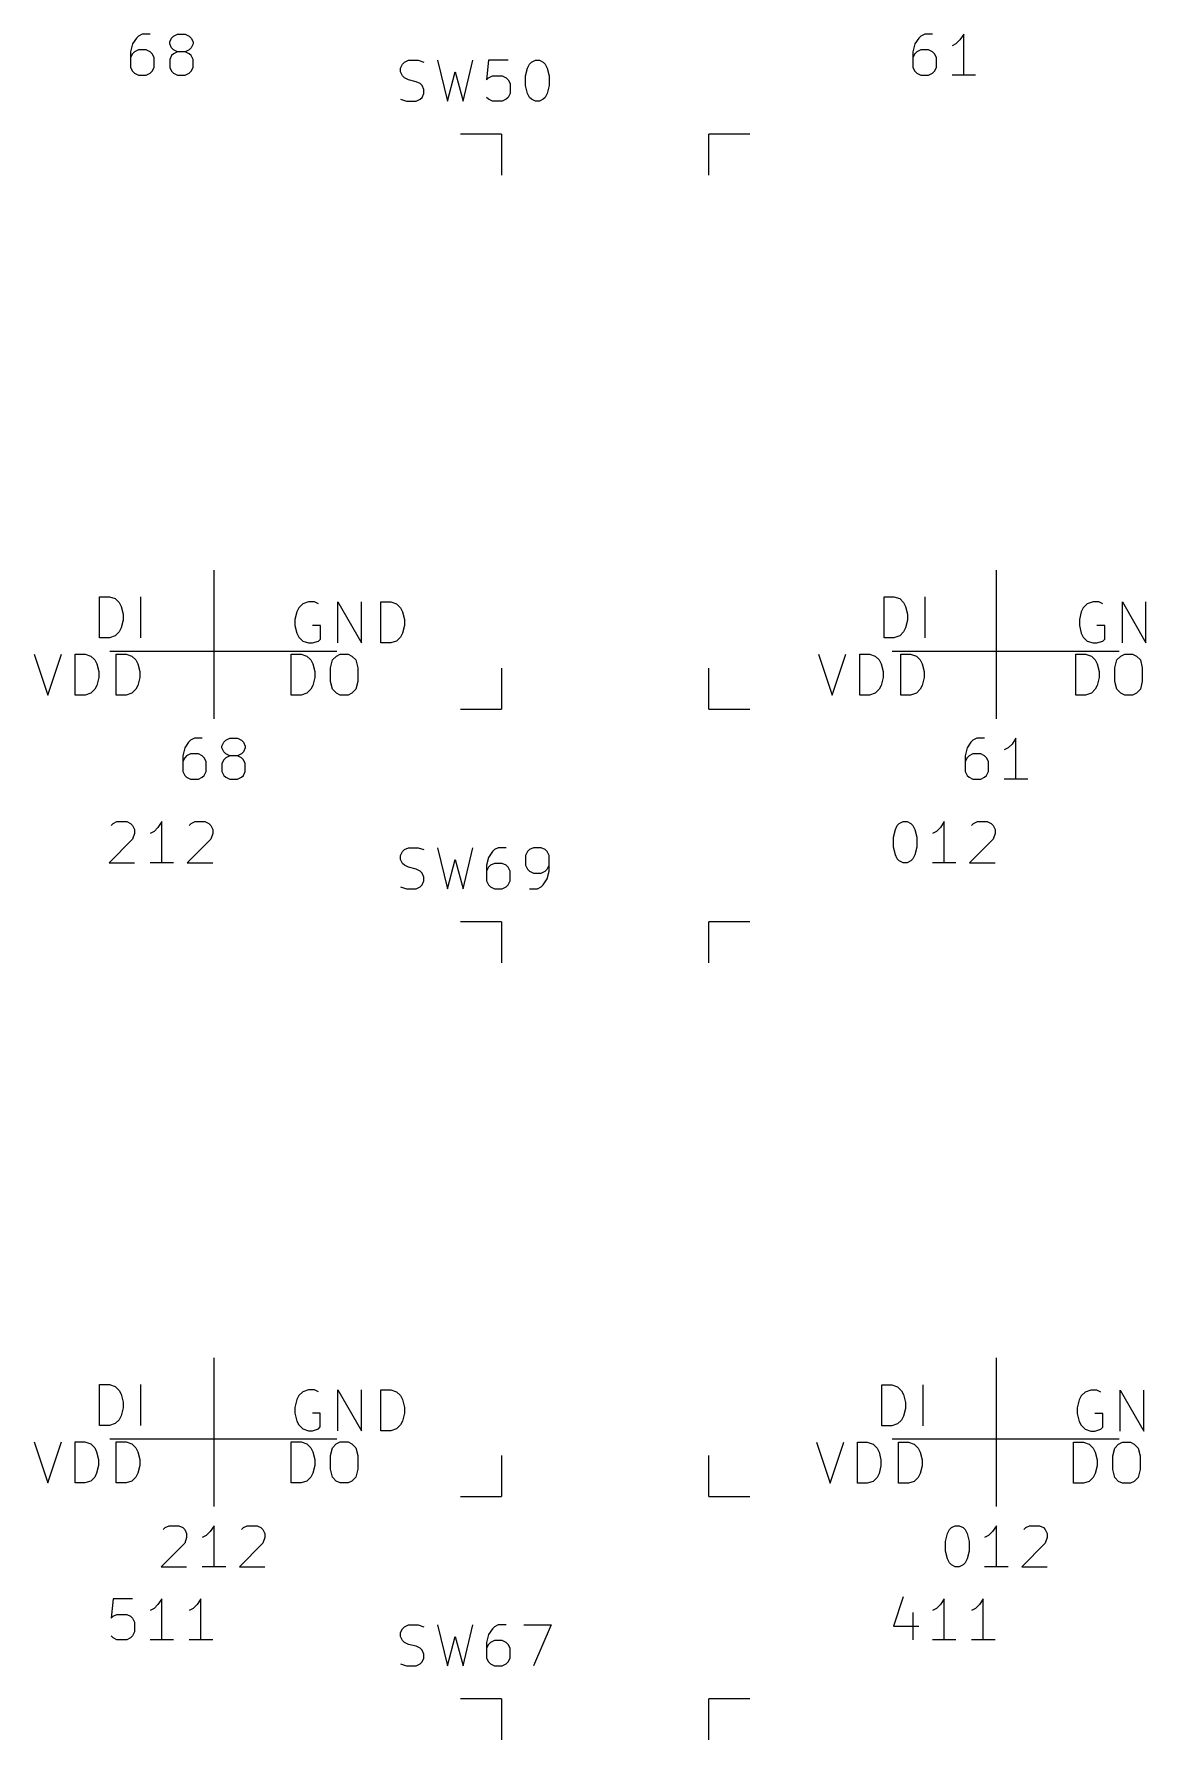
# Model space of a CAD drawing. Extents: x 33 to 377, y -126 to -3.
# Drawn here: x 326.78 to 353.86, y -50.77 to -9.23 of the extents above; entities that cross this region are included whole.
import ezdxf

# ---------------------------------------------------------------- set-up
doc = ezdxf.new("R2010")
doc.units = 0
doc.layers.add('BLACK', color=7, linetype='CONTINUOUS')

msp = doc.modelspace()

# ---------------------------------------------------------------- linework, layer by layer
at = {"layer": 'BLACK', "linetype": 'CONTINUOUS'}
for p, q in [((329.181, -9.4695), (329.133, -9.66)), ((329.276, -9.3266), (329.181, -9.4695)), ((329.324, -9.279), (329.276, -9.3266)), ((329.419, -9.2314), (329.324, -9.279)), ((329.609, -9.2314), (329.419, -9.2314)), ((330.085, -9.4219), (330.133, -9.3266)), ((330.085, -9.4695), (330.085, -9.4219)), ((330.133, -9.5647), (330.085, -9.4695)), ((330.133, -9.3266), (330.181, -9.279)), ((330.181, -9.279), (330.276, -9.2314)), ((330.276, -9.2314), (330.466, -9.2314)), ((330.466, -9.2314), (330.562, -9.279)), ((330.562, -9.279), (330.609, -9.3266)), ((330.609, -9.3266), (330.657, -9.4219)), ((330.657, -9.4695), (330.609, -9.5647)), ((330.657, -9.4219), (330.657, -9.4695)), ((348.231, -9.4695), (348.183, -9.66)), ((348.326, -9.3266), (348.231, -9.4695)), ((348.374, -9.279), (348.326, -9.3266)), ((348.469, -9.2314), (348.374, -9.279)), ((348.659, -9.2314), (348.469, -9.2314)), ((349.231, -9.4695), (349.135, -9.5171)), ((349.326, -9.3742), (349.231, -9.4695)), ((349.421, -9.2314), (349.326, -9.3742)), ((349.421, -10.2314), (349.421, -9.2314)), ((329.133, -9.66), (329.133, -10.0409)), ((329.181, -9.7076), (329.133, -9.8028)), ((329.228, -9.66), (329.181, -9.7076)), ((329.324, -9.6123), (329.228, -9.66)), ((329.514, -9.6123), (329.324, -9.6123)), ((329.609, -9.66), (329.514, -9.6123)), ((329.657, -9.7076), (329.609, -9.66)), ((329.705, -9.8028), (329.657, -9.7076)), ((329.705, -10.0409), (329.705, -9.8028)), ((330.133, -9.7552), (330.085, -9.8504)), ((330.085, -9.8504), (330.085, -10.0409)), ((330.181, -9.6123), (330.133, -9.5647)), ((330.181, -9.7076), (330.133, -9.7552)), ((330.276, -9.66), (330.181, -9.6123)), ((330.276, -9.66), (330.181, -9.7076)), ((330.466, -9.66), (330.276, -9.66)), ((330.562, -9.6123), (330.466, -9.66)), ((330.562, -9.7076), (330.466, -9.66)), ((330.609, -9.5647), (330.562, -9.6123)), ((330.609, -9.7552), (330.562, -9.7076)), ((330.657, -9.8504), (330.609, -9.7552)), ((330.657, -10.0409), (330.657, -9.8504)), ((335.705, -10.0569), (335.753, -9.9616)), ((335.753, -9.9616), (335.801, -9.914)), ((335.801, -9.914), (335.896, -9.8664)), ((335.896, -9.8664), (336.134, -9.8664)), ((336.134, -9.8664), (336.277, -9.914)), ((336.61, -9.8664), (336.848, -10.8664)), ((337.229, -10.8664), (337.467, -9.8664)), ((337.848, -9.8664), (337.801, -10.3426)), ((338.325, -9.8664), (337.848, -9.8664)), ((338.801, -10.0569), (338.848, -9.9616)), ((338.848, -9.9616), (338.896, -9.914)), ((338.896, -9.914), (338.991, -9.8664)), ((338.991, -9.8664), (339.086, -9.8664)), ((339.086, -9.8664), (339.182, -9.914)), ((339.182, -9.914), (339.229, -9.9616)), ((339.229, -9.9616), (339.277, -10.0569)), ((348.183, -9.66), (348.183, -10.0409)), ((348.231, -9.7076), (348.183, -9.8028)), ((348.278, -9.66), (348.231, -9.7076)), ((348.374, -9.6123), (348.278, -9.66)), ((348.564, -9.6123), (348.374, -9.6123)), ((348.659, -9.66), (348.564, -9.6123)), ((348.707, -9.7076), (348.659, -9.66)), ((348.755, -9.8028), (348.707, -9.7076)), ((348.755, -10.0409), (348.755, -9.8028)), ((329.133, -10.0409), (329.181, -10.1361)), ((329.181, -10.1361), (329.228, -10.1838)), ((329.228, -10.1838), (329.324, -10.2314)), ((329.324, -10.2314), (329.514, -10.2314)), ((329.514, -10.2314), (329.609, -10.1838)), ((329.609, -10.1838), (329.657, -10.1361)), ((329.657, -10.1361), (329.705, -10.0409)), ((330.085, -10.0409), (330.133, -10.1361)), ((330.133, -10.1361), (330.181, -10.1838)), ((330.181, -10.1838), (330.276, -10.2314)), ((330.276, -10.2314), (330.466, -10.2314)), ((330.466, -10.2314), (330.562, -10.1838)), ((330.562, -10.1838), (330.609, -10.1361)), ((330.609, -10.1361), (330.657, -10.0409)), ((335.705, -10.1521), (335.705, -10.0569)), ((335.753, -10.2473), (335.705, -10.1521)), ((335.801, -10.295), (335.753, -10.2473)), ((335.896, -10.3426), (335.801, -10.295)), ((336.086, -10.3902), (335.896, -10.3426)), ((336.848, -10.8664), (337.039, -10.1521)), ((337.039, -10.1521), (337.229, -10.8664)), ((337.801, -10.3426), (337.848, -10.295)), ((337.848, -10.295), (337.944, -10.2473)), ((337.944, -10.2473), (338.182, -10.2473)), ((338.182, -10.2473), (338.277, -10.295)), ((338.277, -10.295), (338.325, -10.3426)), ((338.325, -10.3426), (338.372, -10.4378)), ((338.753, -10.2473), (338.801, -10.0569)), ((338.753, -10.4854), (338.753, -10.2473)), ((339.277, -10.0569), (339.325, -10.2473)), ((339.325, -10.2473), (339.325, -10.4854)), ((348.183, -10.0409), (348.231, -10.1361)), ((348.231, -10.1361), (348.278, -10.1838)), ((348.278, -10.1838), (348.374, -10.2314)), ((348.374, -10.2314), (348.564, -10.2314)), ((348.564, -10.2314), (348.659, -10.1838)), ((348.659, -10.1838), (348.707, -10.1361)), ((348.707, -10.1361), (348.755, -10.0409)), ((349.707, -10.2314), (349.135, -10.2314)), ((336.182, -10.4378), (336.086, -10.3902)), ((336.229, -10.4854), (336.182, -10.4378)), ((336.182, -10.8188), (336.229, -10.7711)), ((336.277, -10.5807), (336.229, -10.4854)), ((336.229, -10.7711), (336.277, -10.6759)), ((336.277, -10.6759), (336.277, -10.5807)), ((337.848, -10.8188), (337.801, -10.7711)), ((338.325, -10.7711), (338.277, -10.8188)), ((338.372, -10.6759), (338.325, -10.7711)), ((338.372, -10.4378), (338.372, -10.6759)), ((338.801, -10.6759), (338.753, -10.4854)), ((338.848, -10.7711), (338.801, -10.6759)), ((338.896, -10.8188), (338.848, -10.7711)), ((339.229, -10.7711), (339.182, -10.8188)), ((339.277, -10.6759), (339.229, -10.7711)), ((339.325, -10.4854), (339.277, -10.6759)), ((335.705, -10.8188), (335.848, -10.8664)), ((335.848, -10.8664), (336.086, -10.8664)), ((336.086, -10.8664), (336.182, -10.8188)), ((337.944, -10.8664), (337.848, -10.8188)), ((338.182, -10.8664), (337.944, -10.8664)), ((338.277, -10.8188), (338.182, -10.8664)), ((338.991, -10.8664), (338.896, -10.8188)), ((339.086, -10.8664), (338.991, -10.8664)), ((339.182, -10.8188), (339.086, -10.8664)), ((338.165, -11.669), (337.165, -11.669)), ((338.165, -11.669), (338.165, -12.669)), ((344.215, -11.669), (343.215, -11.669)), ((343.215, -12.669), (343.215, -11.669)), ((331.165, -25.908), (331.165, -22.286)), ((350.215, -25.908), (350.215, -22.286)), ((328.38, -23.9308), (328.38, -22.9308)), ((328.38, -22.9308), (328.618, -22.9308)), ((328.618, -22.9308), (328.761, -22.9784)), ((328.761, -22.9784), (328.856, -23.0736)), ((328.856, -23.0736), (328.904, -23.1689)), ((328.904, -23.1689), (328.951, -23.3594)), ((329.38, -23.9308), (329.38, -22.9308)), ((333.23, -23.2006), (333.182, -23.2959)), ((333.325, -23.1054), (333.23, -23.2006)), ((333.468, -23.0578), (333.325, -23.1054)), ((333.611, -23.0578), (333.468, -23.0578)), ((333.706, -23.1054), (333.611, -23.0578)), ((334.182, -24.0578), (334.182, -23.0578)), ((334.182, -23.0578), (334.754, -24.0578)), ((334.754, -24.0578), (334.754, -23.0578)), ((335.23, -24.0578), (335.23, -23.0578)), ((335.23, -23.0578), (335.468, -23.0578)), ((335.468, -23.0578), (335.611, -23.1054)), ((335.611, -23.1054), (335.706, -23.2006)), ((335.706, -23.2006), (335.754, -23.2959)), ((347.481, -23.9308), (347.481, -22.9308)), ((347.481, -22.9308), (347.719, -22.9308)), ((347.719, -22.9308), (347.862, -22.9784)), ((347.862, -22.9784), (347.957, -23.0736)), ((347.957, -23.0736), (348.005, -23.1689)), ((348.005, -23.1689), (348.052, -23.3594)), ((348.481, -23.9308), (348.481, -22.9308)), ((352.331, -23.2006), (352.283, -23.2959)), ((352.426, -23.1054), (352.331, -23.2006)), ((352.569, -23.0578), (352.426, -23.1054)), ((352.712, -23.0578), (352.569, -23.0578)), ((352.807, -23.1054), (352.712, -23.0578)), ((353.283, -24.0578), (353.283, -23.0578)), ((353.283, -23.0578), (353.855, -24.0578)), ((353.855, -24.0578), (353.855, -23.0578)), ((328.951, -23.5022), (328.904, -23.6927)), ((328.951, -23.3594), (328.951, -23.5022)), ((333.182, -23.2959), (333.135, -23.4864)), ((333.135, -23.4864), (333.135, -23.6292)), ((333.135, -23.6292), (333.182, -23.8197)), ((333.754, -23.6292), (333.563, -23.6292)), ((333.754, -23.9625), (333.754, -23.6292)), ((335.754, -23.2959), (335.801, -23.4864)), ((335.801, -23.6292), (335.754, -23.8197)), ((335.801, -23.4864), (335.801, -23.6292)), ((348.052, -23.5022), (348.005, -23.6927)), ((348.052, -23.3594), (348.052, -23.5022)), ((352.283, -23.2959), (352.236, -23.4864)), ((352.236, -23.4864), (352.236, -23.6292)), ((352.236, -23.6292), (352.283, -23.8197)), ((352.855, -23.6292), (352.664, -23.6292)), ((352.855, -23.9625), (352.855, -23.6292)), ((328.618, -23.9308), (328.38, -23.9308)), ((328.761, -23.8832), (328.618, -23.9308)), ((328.856, -23.7879), (328.761, -23.8832)), ((328.904, -23.6927), (328.856, -23.7879)), ((333.182, -23.8197), (333.23, -23.9149)), ((333.23, -23.9149), (333.325, -24.0102)), ((333.325, -24.0102), (333.468, -24.0578)), ((333.468, -24.0578), (333.563, -24.0578)), ((333.563, -24.0578), (333.706, -24.0102)), ((333.706, -24.0102), (333.754, -23.9625)), ((335.468, -24.0578), (335.23, -24.0578)), ((335.611, -24.0102), (335.468, -24.0578)), ((335.706, -23.9149), (335.611, -24.0102)), ((335.754, -23.8197), (335.706, -23.9149)), ((347.719, -23.9308), (347.481, -23.9308)), ((347.862, -23.8832), (347.719, -23.9308)), ((347.957, -23.7879), (347.862, -23.8832)), ((348.005, -23.6927), (347.957, -23.7879)), ((352.283, -23.8197), (352.331, -23.9149)), ((352.331, -23.9149), (352.426, -24.0102)), ((352.426, -24.0102), (352.569, -24.0578)), ((352.569, -24.0578), (352.664, -24.0578)), ((352.664, -24.0578), (352.807, -24.0102)), ((352.807, -24.0102), (352.855, -23.9625)), ((326.785, -24.3278), (327.118, -25.3278)), ((327.118, -25.3278), (327.451, -24.3278)), ((327.785, -25.3278), (327.785, -24.3278)), ((327.785, -24.3278), (328.023, -24.3278)), ((328.023, -24.3278), (328.166, -24.3754)), ((328.166, -24.3754), (328.261, -24.4706)), ((328.261, -24.4706), (328.308, -24.5659)), ((328.625, -24.257), (334.155, -24.257)), ((328.785, -25.3278), (328.785, -24.3278)), ((328.785, -24.3278), (329.023, -24.3278)), ((329.023, -24.3278), (329.166, -24.3754)), ((329.166, -24.3754), (329.261, -24.4706)), ((329.261, -24.4706), (329.308, -24.5659)), ((333.047, -25.3278), (333.047, -24.3278)), ((333.047, -24.3278), (333.285, -24.3278)), ((333.285, -24.3278), (333.428, -24.3754)), ((333.428, -24.3754), (333.523, -24.4706)), ((333.523, -24.4706), (333.571, -24.5659)), ((334, -24.6611), (334.047, -24.4706)), ((334.047, -24.4706), (334.143, -24.3754)), ((334.143, -24.3754), (334.238, -24.3278)), ((334.238, -24.3278), (334.428, -24.3278)), ((334.428, -24.3278), (334.523, -24.3754)), ((334.523, -24.3754), (334.619, -24.4706)), ((334.619, -24.4706), (334.666, -24.6611)), ((345.886, -24.3278), (346.219, -25.3278)), ((346.219, -25.3278), (346.552, -24.3278)), ((346.886, -25.3278), (346.886, -24.3278)), ((346.886, -24.3278), (347.124, -24.3278)), ((347.124, -24.3278), (347.267, -24.3754)), ((347.267, -24.3754), (347.362, -24.4706)), ((347.362, -24.4706), (347.409, -24.5659)), ((347.675, -24.257), (353.205, -24.257)), ((347.886, -25.3278), (347.886, -24.3278)), ((347.886, -24.3278), (348.124, -24.3278)), ((348.124, -24.3278), (348.267, -24.3754)), ((348.267, -24.3754), (348.362, -24.4706)), ((348.362, -24.4706), (348.409, -24.5659)), ((352.148, -25.3278), (352.148, -24.3278)), ((352.148, -24.3278), (352.386, -24.3278)), ((352.386, -24.3278), (352.529, -24.3754)), ((352.529, -24.3754), (352.624, -24.4706)), ((352.624, -24.4706), (352.672, -24.5659)), ((353.101, -24.6611), (353.148, -24.4706)), ((353.148, -24.4706), (353.244, -24.3754)), ((353.244, -24.3754), (353.339, -24.3278)), ((353.339, -24.3278), (353.529, -24.3278)), ((353.529, -24.3278), (353.624, -24.3754)), ((353.624, -24.3754), (353.72, -24.4706)), ((353.72, -24.4706), (353.767, -24.6611)), ((328.308, -24.5659), (328.356, -24.7564)), ((328.356, -24.8992), (328.308, -25.0897)), ((328.356, -24.7564), (328.356, -24.8992)), ((329.308, -24.5659), (329.356, -24.7564)), ((329.356, -24.8992), (329.308, -25.0897)), ((329.356, -24.7564), (329.356, -24.8992)), ((333.571, -24.5659), (333.619, -24.7564)), ((333.619, -24.8992), (333.571, -25.0897)), ((333.619, -24.7564), (333.619, -24.8992)), ((334, -24.9944), (334, -24.6611)), ((334.666, -24.6611), (334.666, -24.9944)), ((338.165, -24.669), (338.165, -25.669)), ((343.215, -25.669), (343.215, -24.669)), ((347.409, -24.5659), (347.457, -24.7564)), ((347.457, -24.8992), (347.409, -25.0897)), ((347.457, -24.7564), (347.457, -24.8992)), ((348.409, -24.5659), (348.457, -24.7564)), ((348.457, -24.8992), (348.409, -25.0897)), ((348.457, -24.7564), (348.457, -24.8992)), ((352.672, -24.5659), (352.72, -24.7564)), ((352.72, -24.8992), (352.672, -25.0897)), ((352.72, -24.7564), (352.72, -24.8992)), ((353.101, -24.9944), (353.101, -24.6611)), ((353.767, -24.6611), (353.767, -24.9944)), ((328.023, -25.3278), (327.785, -25.3278)), ((328.166, -25.2802), (328.023, -25.3278)), ((328.261, -25.1849), (328.166, -25.2802)), ((328.308, -25.0897), (328.261, -25.1849)), ((329.023, -25.3278), (328.785, -25.3278)), ((329.166, -25.2802), (329.023, -25.3278)), ((329.261, -25.1849), (329.166, -25.2802)), ((329.308, -25.0897), (329.261, -25.1849)), ((333.285, -25.3278), (333.047, -25.3278)), ((333.428, -25.2802), (333.285, -25.3278)), ((333.523, -25.1849), (333.428, -25.2802)), ((333.571, -25.0897), (333.523, -25.1849)), ((334.047, -25.1849), (334, -24.9944)), ((334.143, -25.2802), (334.047, -25.1849)), ((334.238, -25.3278), (334.143, -25.2802)), ((334.428, -25.3278), (334.238, -25.3278)), ((334.523, -25.2802), (334.428, -25.3278)), ((334.619, -25.1849), (334.523, -25.2802)), ((334.666, -24.9944), (334.619, -25.1849)), ((347.124, -25.3278), (346.886, -25.3278)), ((347.267, -25.2802), (347.124, -25.3278)), ((347.362, -25.1849), (347.267, -25.2802)), ((347.409, -25.0897), (347.362, -25.1849)), ((348.124, -25.3278), (347.886, -25.3278)), ((348.267, -25.2802), (348.124, -25.3278)), ((348.362, -25.1849), (348.267, -25.2802)), ((348.409, -25.0897), (348.362, -25.1849)), ((352.386, -25.3278), (352.148, -25.3278)), ((352.529, -25.2802), (352.386, -25.3278)), ((352.624, -25.1849), (352.529, -25.2802)), ((352.672, -25.0897), (352.624, -25.1849)), ((353.148, -25.1849), (353.101, -24.9944)), ((353.244, -25.2802), (353.148, -25.1849)), ((353.339, -25.3278), (353.244, -25.2802)), ((353.529, -25.3278), (353.339, -25.3278)), ((353.624, -25.2802), (353.529, -25.3278)), ((353.72, -25.1849), (353.624, -25.2802)), ((353.767, -24.9944), (353.72, -25.1849)), ((337.165, -25.669), (338.165, -25.669)), ((343.215, -25.669), (344.215, -25.669)), ((330.546, -26.4716), (330.451, -26.6145)), ((330.594, -26.424), (330.546, -26.4716)), ((330.689, -26.3764), (330.594, -26.424)), ((330.879, -26.3764), (330.689, -26.3764)), ((331.355, -26.5669), (331.403, -26.4716)), ((331.355, -26.6145), (331.355, -26.5669)), ((331.403, -26.4716), (331.451, -26.424)), ((331.451, -26.424), (331.546, -26.3764)), ((331.546, -26.3764), (331.736, -26.3764)), ((331.736, -26.3764), (331.832, -26.424)), ((331.832, -26.424), (331.879, -26.4716)), ((331.879, -26.4716), (331.927, -26.5669)), ((331.927, -26.5669), (331.927, -26.6145)), ((349.596, -26.4716), (349.501, -26.6145)), ((349.644, -26.424), (349.596, -26.4716)), ((349.739, -26.3764), (349.644, -26.424)), ((349.929, -26.3764), (349.739, -26.3764)), ((350.596, -26.5192), (350.501, -26.6145)), ((350.691, -26.3764), (350.596, -26.5192)), ((350.691, -27.3764), (350.691, -26.3764)), ((330.451, -26.6145), (330.403, -26.805)), ((330.403, -26.805), (330.403, -27.1859)), ((330.451, -26.8526), (330.403, -26.9478)), ((330.498, -26.805), (330.451, -26.8526)), ((330.594, -26.7573), (330.498, -26.805)), ((330.784, -26.7573), (330.594, -26.7573)), ((330.879, -26.805), (330.784, -26.7573)), ((330.927, -26.8526), (330.879, -26.805)), ((330.975, -26.9478), (330.927, -26.8526)), ((330.975, -27.1859), (330.975, -26.9478)), ((331.403, -26.7097), (331.355, -26.6145)), ((331.403, -26.9002), (331.355, -26.9954)), ((331.355, -26.9954), (331.355, -27.1859)), ((331.451, -26.7573), (331.403, -26.7097)), ((331.451, -26.8526), (331.403, -26.9002)), ((331.546, -26.805), (331.451, -26.7573)), ((331.546, -26.805), (331.451, -26.8526)), ((331.736, -26.805), (331.546, -26.805)), ((331.832, -26.7573), (331.736, -26.805)), ((331.832, -26.8526), (331.736, -26.805)), ((331.879, -26.7097), (331.832, -26.7573)), ((331.879, -26.9002), (331.832, -26.8526)), ((331.927, -26.6145), (331.879, -26.7097)), ((331.927, -26.9954), (331.879, -26.9002)), ((331.927, -27.1859), (331.927, -26.9954)), ((349.501, -26.6145), (349.453, -26.805)), ((349.453, -26.805), (349.453, -27.1859)), ((349.501, -26.8526), (349.453, -26.9478)), ((349.548, -26.805), (349.501, -26.8526)), ((349.644, -26.7573), (349.548, -26.805)), ((349.834, -26.7573), (349.644, -26.7573)), ((349.929, -26.805), (349.834, -26.7573)), ((349.977, -26.8526), (349.929, -26.805)), ((350.025, -26.9478), (349.977, -26.8526)), ((350.025, -27.1859), (350.025, -26.9478)), ((350.501, -26.6145), (350.405, -26.6621)), ((330.403, -27.1859), (330.451, -27.2811)), ((330.451, -27.2811), (330.498, -27.3288)), ((330.498, -27.3288), (330.594, -27.3764)), ((330.594, -27.3764), (330.784, -27.3764)), ((330.784, -27.3764), (330.879, -27.3288)), ((330.879, -27.3288), (330.927, -27.2811)), ((330.927, -27.2811), (330.975, -27.1859)), ((331.355, -27.1859), (331.403, -27.2811)), ((331.403, -27.2811), (331.451, -27.3288)), ((331.451, -27.3288), (331.546, -27.3764)), ((331.546, -27.3764), (331.736, -27.3764)), ((331.736, -27.3764), (331.832, -27.3288)), ((331.832, -27.3288), (331.879, -27.2811)), ((331.879, -27.2811), (331.927, -27.1859)), ((349.453, -27.1859), (349.501, -27.2811)), ((349.501, -27.2811), (349.548, -27.3288)), ((349.548, -27.3288), (349.644, -27.3764)), ((349.644, -27.3764), (349.834, -27.3764)), ((349.834, -27.3764), (349.929, -27.3288)), ((349.929, -27.3288), (349.977, -27.2811)), ((349.977, -27.2811), (350.025, -27.1859)), ((350.977, -27.3764), (350.405, -27.3764)), ((328.657, -28.5036), (328.705, -28.456)), ((328.705, -28.456), (328.8, -28.4084)), ((328.8, -28.4084), (329.038, -28.4084)), ((329.038, -28.4084), (329.133, -28.456)), ((329.133, -28.456), (329.181, -28.5036)), ((329.181, -28.5036), (329.228, -28.5989)), ((329.228, -28.5989), (329.228, -28.6941)), ((329.705, -28.6465), (329.609, -28.6941)), ((329.8, -28.5512), (329.705, -28.6465)), ((329.895, -28.4084), (329.8, -28.5512)), ((329.895, -29.4084), (329.895, -28.4084)), ((330.562, -28.5036), (330.609, -28.456)), ((330.609, -28.456), (330.705, -28.4084)), ((330.705, -28.4084), (330.943, -28.4084)), ((330.943, -28.4084), (331.038, -28.456)), ((331.038, -28.456), (331.085, -28.5036)), ((331.085, -28.5036), (331.133, -28.5989)), ((331.133, -28.5989), (331.133, -28.6941)), ((347.707, -28.7893), (347.755, -28.5989)), ((347.755, -28.5989), (347.802, -28.5036)), ((347.802, -28.5036), (347.85, -28.456)), ((347.85, -28.456), (347.945, -28.4084)), ((347.945, -28.4084), (348.04, -28.4084)), ((348.04, -28.4084), (348.135, -28.456)), ((348.135, -28.456), (348.183, -28.5036)), ((348.183, -28.5036), (348.231, -28.5989)), ((348.231, -28.5989), (348.278, -28.7893)), ((348.755, -28.6465), (348.659, -28.6941)), ((348.85, -28.5512), (348.755, -28.6465)), ((348.945, -28.4084), (348.85, -28.5512)), ((348.945, -29.4084), (348.945, -28.4084)), ((349.612, -28.5036), (349.659, -28.456)), ((349.659, -28.456), (349.755, -28.4084)), ((349.755, -28.4084), (349.993, -28.4084)), ((349.993, -28.4084), (350.088, -28.456)), ((350.088, -28.456), (350.135, -28.5036)), ((350.135, -28.5036), (350.183, -28.5989)), ((350.183, -28.5989), (350.183, -28.6941)), ((329.181, -28.837), (328.609, -29.4084)), ((329.228, -28.6941), (329.181, -28.837)), ((331.085, -28.837), (330.514, -29.4084)), ((331.133, -28.6941), (331.085, -28.837)), ((335.801, -29.091), (335.896, -29.0434)), ((335.896, -29.0434), (336.134, -29.0434)), ((336.134, -29.0434), (336.277, -29.091)), ((336.61, -29.0434), (336.848, -30.0434)), ((337.229, -30.0434), (337.467, -29.0434)), ((338.086, -29.0434), (337.991, -29.091)), ((338.277, -29.0434), (338.086, -29.0434)), ((338.944, -29.0434), (338.848, -29.091)), ((339.134, -29.0434), (338.944, -29.0434)), ((339.229, -29.091), (339.134, -29.0434)), ((347.707, -29.0274), (347.707, -28.7893)), ((347.755, -29.2179), (347.707, -29.0274)), ((348.278, -29.0274), (348.231, -29.2179)), ((348.278, -28.7893), (348.278, -29.0274)), ((350.135, -28.837), (349.564, -29.4084)), ((350.183, -28.6941), (350.135, -28.837)), ((328.609, -29.4084), (329.228, -29.4084)), ((330.181, -29.4084), (329.609, -29.4084)), ((330.514, -29.4084), (331.133, -29.4084)), ((335.705, -29.2339), (335.753, -29.1386)), ((335.705, -29.3291), (335.705, -29.2339)), ((335.753, -29.4243), (335.705, -29.3291)), ((335.753, -29.1386), (335.801, -29.091)), ((335.801, -29.472), (335.753, -29.4243)), ((335.896, -29.5196), (335.801, -29.472)), ((336.848, -30.0434), (337.039, -29.3291)), ((337.039, -29.3291), (337.229, -30.0434)), ((337.848, -29.2815), (337.801, -29.472)), ((337.801, -29.472), (337.801, -29.8529)), ((337.944, -29.1386), (337.848, -29.2815)), ((337.896, -29.472), (337.848, -29.5196)), ((337.991, -29.4243), (337.896, -29.472)), ((337.991, -29.091), (337.944, -29.1386)), ((338.182, -29.4243), (337.991, -29.4243)), ((338.277, -29.472), (338.182, -29.4243)), ((338.325, -29.5196), (338.277, -29.472)), ((338.801, -29.1386), (338.753, -29.2339)), ((338.753, -29.2339), (338.753, -29.472)), ((338.753, -29.472), (338.801, -29.5672)), ((338.848, -29.091), (338.801, -29.1386)), ((339.277, -29.1386), (339.229, -29.091)), ((339.325, -29.2339), (339.277, -29.1386)), ((339.277, -29.5672), (339.325, -29.472)), ((339.325, -29.6148), (339.325, -29.2339)), ((347.802, -29.3131), (347.755, -29.2179)), ((347.85, -29.3608), (347.802, -29.3131)), ((347.945, -29.4084), (347.85, -29.3608)), ((348.04, -29.4084), (347.945, -29.4084)), ((348.135, -29.3608), (348.04, -29.4084)), ((348.183, -29.3131), (348.135, -29.3608)), ((348.231, -29.2179), (348.183, -29.3131)), ((349.231, -29.4084), (348.659, -29.4084)), ((349.564, -29.4084), (350.183, -29.4084)), ((336.086, -29.5672), (335.896, -29.5196)), ((336.182, -29.6148), (336.086, -29.5672)), ((336.229, -29.6624), (336.182, -29.6148)), ((336.277, -29.7577), (336.229, -29.6624)), ((336.229, -29.9481), (336.277, -29.8529)), ((336.277, -29.8529), (336.277, -29.7577)), ((337.848, -29.5196), (337.801, -29.6148)), ((337.801, -29.8529), (337.848, -29.9481)), ((338.372, -29.6148), (338.325, -29.5196)), ((338.325, -29.9481), (338.372, -29.8529)), ((338.372, -29.8529), (338.372, -29.6148)), ((338.801, -29.5672), (338.848, -29.6148)), ((338.848, -29.6148), (338.944, -29.6624)), ((338.944, -29.6624), (339.134, -29.6624)), ((339.134, -29.6624), (339.229, -29.6148)), ((339.182, -29.9481), (339.277, -29.8053)), ((339.229, -29.6148), (339.277, -29.5672)), ((339.277, -29.8053), (339.325, -29.6148)), ((335.705, -29.9958), (335.848, -30.0434)), ((335.848, -30.0434), (336.086, -30.0434)), ((336.086, -30.0434), (336.182, -29.9958)), ((336.182, -29.9958), (336.229, -29.9481)), ((337.848, -29.9481), (337.896, -29.9958)), ((337.896, -29.9958), (337.991, -30.0434)), ((337.991, -30.0434), (338.182, -30.0434)), ((338.182, -30.0434), (338.277, -29.9958)), ((338.277, -29.9958), (338.325, -29.9481)), ((338.848, -30.0434), (339.039, -30.0434)), ((339.039, -30.0434), (339.134, -29.9958)), ((339.134, -29.9958), (339.182, -29.9481)), ((338.165, -30.846), (337.165, -30.846)), ((338.165, -30.846), (338.165, -31.846)), ((344.215, -30.846), (343.215, -30.846)), ((343.215, -31.846), (343.215, -30.846)), ((331.165, -45.085), (331.165, -41.463)), ((350.215, -45.085), (350.215, -41.463)), ((328.379, -43.1156), (328.379, -42.1156)), ((328.379, -42.1156), (328.617, -42.1156)), ((328.617, -42.1156), (328.76, -42.1632)), ((328.76, -42.1632), (328.855, -42.2584)), ((328.855, -42.2584), (328.903, -42.3537)), ((328.903, -42.3537), (328.95, -42.5442)), ((329.379, -43.1156), (329.379, -42.1156)), ((333.324, -42.2902), (333.229, -42.3854)), ((333.467, -42.2426), (333.324, -42.2902)), ((333.61, -42.2426), (333.467, -42.2426)), ((333.705, -42.2902), (333.61, -42.2426)), ((334.181, -43.2426), (334.181, -42.2426)), ((334.181, -42.2426), (334.753, -43.2426)), ((334.753, -43.2426), (334.753, -42.2426)), ((335.229, -43.2426), (335.229, -42.2426)), ((335.229, -42.2426), (335.467, -42.2426)), ((335.467, -42.2426), (335.61, -42.2902)), ((335.61, -42.2902), (335.705, -42.3854)), ((347.429, -43.1244), (347.429, -42.1244)), ((347.429, -42.1244), (347.667, -42.1244)), ((347.667, -42.1244), (347.81, -42.172)), ((347.81, -42.172), (347.905, -42.2672)), ((347.905, -42.2672), (347.953, -42.3625)), ((347.953, -42.3625), (348, -42.553)), ((348.429, -43.1244), (348.429, -42.1244)), ((352.374, -42.299), (352.279, -42.3942)), ((352.517, -42.2514), (352.374, -42.299)), ((352.66, -42.2514), (352.517, -42.2514)), ((352.755, -42.299), (352.66, -42.2514)), ((353.231, -43.2514), (353.231, -42.2514)), ((353.231, -42.2514), (353.803, -43.2514)), ((353.803, -43.2514), (353.803, -42.2514)), ((328.95, -42.687), (328.903, -42.8775)), ((328.95, -42.5442), (328.95, -42.687)), ((333.181, -42.4807), (333.134, -42.6712)), ((333.134, -42.6712), (333.134, -42.814)), ((333.229, -42.3854), (333.181, -42.4807)), ((335.705, -42.3854), (335.753, -42.4807)), ((335.753, -42.4807), (335.8, -42.6712)), ((335.8, -42.6712), (335.8, -42.814)), ((348, -42.6958), (347.953, -42.8863)), ((348, -42.553), (348, -42.6958)), ((352.231, -42.4895), (352.184, -42.68)), ((352.184, -42.68), (352.184, -42.8228)), ((352.279, -42.3942), (352.231, -42.4895)), ((328.617, -43.1156), (328.379, -43.1156)), ((328.76, -43.068), (328.617, -43.1156)), ((328.855, -42.9727), (328.76, -43.068)), ((328.903, -42.8775), (328.855, -42.9727)), ((333.134, -42.814), (333.181, -43.0045)), ((333.181, -43.0045), (333.229, -43.0997)), ((333.229, -43.0997), (333.324, -43.195)), ((333.324, -43.195), (333.467, -43.2426)), ((333.753, -42.814), (333.562, -42.814)), ((333.562, -43.2426), (333.705, -43.195)), ((333.705, -43.195), (333.753, -43.1473)), ((333.753, -43.1473), (333.753, -42.814)), ((335.61, -43.195), (335.467, -43.2426)), ((335.705, -43.0997), (335.61, -43.195)), ((335.753, -43.0045), (335.705, -43.0997)), ((335.8, -42.814), (335.753, -43.0045)), ((347.667, -43.1244), (347.429, -43.1244)), ((347.81, -43.0768), (347.667, -43.1244)), ((347.905, -42.9815), (347.81, -43.0768)), ((347.953, -42.8863), (347.905, -42.9815)), ((352.184, -42.8228), (352.231, -43.0133)), ((352.231, -43.0133), (352.279, -43.1085)), ((352.279, -43.1085), (352.374, -43.2038)), ((352.803, -42.8228), (352.612, -42.8228)), ((352.755, -43.2038), (352.803, -43.1561)), ((352.803, -43.1561), (352.803, -42.8228)), ((326.784, -43.5126), (327.117, -44.5126)), ((327.117, -44.5126), (327.45, -43.5126)), ((327.784, -44.5126), (327.784, -43.5126)), ((327.784, -43.5126), (328.022, -43.5126)), ((328.022, -43.5126), (328.165, -43.5602)), ((328.165, -43.5602), (328.26, -43.6554)), ((328.625, -43.434), (334.155, -43.434)), ((328.784, -44.5126), (328.784, -43.5126)), ((328.784, -43.5126), (329.022, -43.5126)), ((329.022, -43.5126), (329.165, -43.5602)), ((329.165, -43.5602), (329.26, -43.6554)), ((333.046, -44.5126), (333.046, -43.5126)), ((333.046, -43.5126), (333.284, -43.5126)), ((333.284, -43.5126), (333.427, -43.5602)), ((333.427, -43.5602), (333.522, -43.6554)), ((333.467, -43.2426), (333.562, -43.2426)), ((334.046, -43.6554), (334.142, -43.5602)), ((334.142, -43.5602), (334.237, -43.5126)), ((334.237, -43.5126), (334.427, -43.5126)), ((334.427, -43.5126), (334.522, -43.5602)), ((334.522, -43.5602), (334.618, -43.6554)), ((335.467, -43.2426), (335.229, -43.2426)), ((345.834, -43.5214), (346.167, -44.5214)), ((346.167, -44.5214), (346.5, -43.5214)), ((346.834, -44.5214), (346.834, -43.5214)), ((346.834, -43.5214), (347.072, -43.5214)), ((347.072, -43.5214), (347.215, -43.569)), ((347.215, -43.569), (347.31, -43.6642)), ((347.675, -43.434), (353.205, -43.434)), ((347.834, -44.5214), (347.834, -43.5214)), ((347.834, -43.5214), (348.072, -43.5214)), ((348.072, -43.5214), (348.215, -43.569)), ((348.215, -43.569), (348.31, -43.6642)), ((352.096, -44.5214), (352.096, -43.5214)), ((352.096, -43.5214), (352.334, -43.5214)), ((352.334, -43.5214), (352.477, -43.569)), ((352.374, -43.2038), (352.517, -43.2514)), ((352.477, -43.569), (352.572, -43.6642)), ((352.517, -43.2514), (352.612, -43.2514)), ((352.612, -43.2514), (352.755, -43.2038)), ((353.096, -43.6642), (353.192, -43.569)), ((353.192, -43.569), (353.287, -43.5214)), ((353.287, -43.5214), (353.477, -43.5214)), ((353.477, -43.5214), (353.572, -43.569)), ((353.572, -43.569), (353.668, -43.6642)), ((328.26, -43.6554), (328.307, -43.7507)), ((328.307, -43.7507), (328.355, -43.9412)), ((328.355, -43.9412), (328.355, -44.084)), ((329.26, -43.6554), (329.307, -43.7507)), ((329.307, -43.7507), (329.355, -43.9412)), ((329.355, -43.9412), (329.355, -44.084)), ((333.522, -43.6554), (333.57, -43.7507)), ((333.57, -43.7507), (333.618, -43.9412)), ((333.618, -43.9412), (333.618, -44.084)), ((333.999, -43.8459), (334.046, -43.6554)), ((333.999, -44.1792), (333.999, -43.8459)), ((334.618, -43.6554), (334.665, -43.8459)), ((334.665, -43.8459), (334.665, -44.1792)), ((338.165, -43.846), (338.165, -44.846)), ((343.215, -44.846), (343.215, -43.846)), ((347.31, -43.6642), (347.357, -43.7595)), ((347.357, -43.7595), (347.405, -43.95)), ((347.405, -43.95), (347.405, -44.0928)), ((348.31, -43.6642), (348.357, -43.7595)), ((348.357, -43.7595), (348.405, -43.95)), ((348.405, -43.95), (348.405, -44.0928)), ((352.572, -43.6642), (352.62, -43.7595)), ((352.62, -43.7595), (352.668, -43.95)), ((352.668, -43.95), (352.668, -44.0928)), ((353.049, -43.8547), (353.096, -43.6642)), ((353.049, -44.188), (353.049, -43.8547)), ((353.668, -43.6642), (353.715, -43.8547)), ((353.715, -43.8547), (353.715, -44.188)), ((328.26, -44.3697), (328.165, -44.465)), ((328.307, -44.2745), (328.26, -44.3697)), ((328.355, -44.084), (328.307, -44.2745)), ((329.26, -44.3697), (329.165, -44.465)), ((329.307, -44.2745), (329.26, -44.3697)), ((329.355, -44.084), (329.307, -44.2745)), ((333.522, -44.3697), (333.427, -44.465)), ((333.57, -44.2745), (333.522, -44.3697)), ((333.618, -44.084), (333.57, -44.2745)), ((334.046, -44.3697), (333.999, -44.1792)), ((334.142, -44.465), (334.046, -44.3697)), ((334.618, -44.3697), (334.522, -44.465)), ((334.665, -44.1792), (334.618, -44.3697)), ((347.31, -44.3785), (347.215, -44.4738)), ((347.357, -44.2833), (347.31, -44.3785)), ((347.405, -44.0928), (347.357, -44.2833)), ((348.31, -44.3785), (348.215, -44.4738)), ((348.357, -44.2833), (348.31, -44.3785)), ((348.405, -44.0928), (348.357, -44.2833)), ((352.572, -44.3785), (352.477, -44.4738)), ((352.62, -44.2833), (352.572, -44.3785)), ((352.668, -44.0928), (352.62, -44.2833)), ((353.096, -44.3785), (353.049, -44.188)), ((353.192, -44.4738), (353.096, -44.3785)), ((353.668, -44.3785), (353.572, -44.4738)), ((353.715, -44.188), (353.668, -44.3785)), ((328.022, -44.5126), (327.784, -44.5126)), ((328.165, -44.465), (328.022, -44.5126)), ((329.022, -44.5126), (328.784, -44.5126)), ((329.165, -44.465), (329.022, -44.5126)), ((333.284, -44.5126), (333.046, -44.5126)), ((333.427, -44.465), (333.284, -44.5126)), ((334.237, -44.5126), (334.142, -44.465)), ((334.427, -44.5126), (334.237, -44.5126)), ((334.522, -44.465), (334.427, -44.5126)), ((337.165, -44.846), (338.165, -44.846)), ((343.215, -44.846), (344.215, -44.846)), ((347.072, -44.5214), (346.834, -44.5214)), ((347.215, -44.4738), (347.072, -44.5214)), ((348.072, -44.5214), (347.834, -44.5214)), ((348.215, -44.4738), (348.072, -44.5214)), ((352.334, -44.5214), (352.096, -44.5214)), ((352.477, -44.4738), (352.334, -44.5214)), ((353.287, -44.5214), (353.192, -44.4738)), ((353.477, -44.5214), (353.287, -44.5214)), ((353.572, -44.4738), (353.477, -44.5214)), ((329.927, -45.6486), (329.975, -45.601)), ((329.975, -45.601), (330.07, -45.5534)), ((330.07, -45.5534), (330.308, -45.5534)), ((330.308, -45.5534), (330.403, -45.601)), ((330.403, -45.601), (330.451, -45.6486)), ((330.451, -45.6486), (330.498, -45.7439)), ((331.165, -45.5534), (331.07, -45.6962)), ((331.165, -46.5534), (331.165, -45.5534)), ((331.832, -45.6486), (331.879, -45.601)), ((331.879, -45.601), (331.975, -45.5534)), ((331.975, -45.5534), (332.213, -45.5534)), ((332.213, -45.5534), (332.308, -45.601)), ((332.308, -45.601), (332.355, -45.6486)), ((332.355, -45.6486), (332.403, -45.7439)), ((349.025, -45.7439), (349.072, -45.6486)), ((349.072, -45.6486), (349.12, -45.601)), ((349.12, -45.601), (349.215, -45.5534)), ((349.215, -45.5534), (349.31, -45.5534)), ((349.31, -45.5534), (349.405, -45.601)), ((349.405, -45.601), (349.453, -45.6486)), ((349.453, -45.6486), (349.501, -45.7439)), ((350.215, -45.5534), (350.12, -45.6962)), ((350.215, -46.5534), (350.215, -45.5534)), ((350.882, -45.6486), (350.929, -45.601)), ((350.929, -45.601), (351.025, -45.5534)), ((351.025, -45.5534), (351.263, -45.5534)), ((351.263, -45.5534), (351.358, -45.601)), ((351.358, -45.601), (351.405, -45.6486)), ((351.405, -45.6486), (351.453, -45.7439)), ((330.451, -45.982), (329.879, -46.5534)), ((330.498, -45.8391), (330.451, -45.982)), ((330.498, -45.7439), (330.498, -45.8391)), ((330.975, -45.7915), (330.879, -45.8391)), ((331.07, -45.6962), (330.975, -45.7915)), ((332.355, -45.982), (331.784, -46.5534)), ((332.403, -45.8391), (332.355, -45.982)), ((332.403, -45.7439), (332.403, -45.8391)), ((348.977, -45.9343), (349.025, -45.7439)), ((348.977, -46.1724), (348.977, -45.9343)), ((349.501, -45.7439), (349.548, -45.9343)), ((349.548, -45.9343), (349.548, -46.1724)), ((350.025, -45.7915), (349.929, -45.8391)), ((350.12, -45.6962), (350.025, -45.7915)), ((351.405, -45.982), (350.834, -46.5534)), ((351.453, -45.8391), (351.405, -45.982)), ((351.453, -45.7439), (351.453, -45.8391)), ((349.025, -46.3629), (348.977, -46.1724)), ((349.072, -46.4581), (349.025, -46.3629)), ((349.12, -46.5058), (349.072, -46.4581)), ((349.215, -46.5534), (349.12, -46.5058)), ((349.405, -46.5058), (349.31, -46.5534)), ((349.453, -46.4581), (349.405, -46.5058)), ((349.501, -46.3629), (349.453, -46.4581)), ((349.548, -46.1724), (349.501, -46.3629)), ((329.879, -46.5534), (330.498, -46.5534)), ((331.451, -46.5534), (330.879, -46.5534)), ((331.784, -46.5534), (332.403, -46.5534)), ((349.31, -46.5534), (349.215, -46.5534)), ((350.501, -46.5534), (349.929, -46.5534)), ((350.834, -46.5534), (351.453, -46.5534)), ((328.705, -47.3314), (328.657, -47.8076)), ((329.181, -47.3314), (328.705, -47.3314)), ((329.895, -47.3314), (329.8, -47.4742)), ((329.895, -48.3314), (329.895, -47.3314)), ((330.847, -47.3314), (330.752, -47.4742)), ((330.847, -48.3314), (330.847, -47.3314)), ((347.945, -47.2838), (347.707, -47.998)), ((348.945, -47.3314), (348.85, -47.4742)), ((348.945, -48.3314), (348.945, -47.3314)), ((349.897, -47.3314), (349.802, -47.4742)), ((349.897, -48.3314), (349.897, -47.3314)), ((328.657, -47.8076), (328.705, -47.76)), ((328.705, -47.76), (328.8, -47.7123)), ((328.8, -47.7123), (329.038, -47.7123)), ((329.038, -47.7123), (329.133, -47.76)), ((329.133, -47.76), (329.181, -47.8076)), ((329.705, -47.5695), (329.609, -47.6171)), ((329.8, -47.4742), (329.705, -47.5695)), ((330.657, -47.5695), (330.562, -47.6171)), ((330.752, -47.4742), (330.657, -47.5695)), ((348.183, -47.6647), (348.183, -48.3314)), ((348.755, -47.5695), (348.659, -47.6171)), ((348.85, -47.4742), (348.755, -47.5695)), ((349.707, -47.5695), (349.612, -47.6171)), ((349.802, -47.4742), (349.707, -47.5695)), ((329.181, -47.8076), (329.228, -47.9028)), ((329.228, -48.1409), (329.181, -48.2361)), ((329.228, -47.9028), (329.228, -48.1409)), ((335.705, -48.1569), (335.753, -48.0616)), ((335.705, -48.2521), (335.705, -48.1569)), ((335.753, -48.0616), (335.801, -48.014)), ((335.801, -48.014), (335.896, -47.9664)), ((335.896, -47.9664), (336.134, -47.9664)), ((336.134, -47.9664), (336.277, -48.014)), ((336.61, -47.9664), (336.848, -48.9664)), ((337.229, -48.9664), (337.467, -47.9664)), ((337.944, -48.0616), (337.848, -48.2045)), ((337.991, -48.014), (337.944, -48.0616)), ((338.086, -47.9664), (337.991, -48.014)), ((338.277, -47.9664), (338.086, -47.9664)), ((338.705, -47.9664), (339.372, -47.9664)), ((339.372, -47.9664), (338.944, -48.9664)), ((347.707, -47.998), (348.326, -47.998)), ((328.705, -48.2838), (328.657, -48.2361)), ((328.8, -48.3314), (328.705, -48.2838)), ((329.038, -48.3314), (328.8, -48.3314)), ((329.133, -48.2838), (329.038, -48.3314)), ((329.181, -48.2361), (329.133, -48.2838)), ((330.181, -48.3314), (329.609, -48.3314)), ((331.133, -48.3314), (330.562, -48.3314)), ((335.753, -48.3473), (335.705, -48.2521)), ((335.801, -48.395), (335.753, -48.3473)), ((335.896, -48.4426), (335.801, -48.395)), ((336.086, -48.4902), (335.896, -48.4426)), ((336.182, -48.5378), (336.086, -48.4902)), ((336.229, -48.5854), (336.182, -48.5378)), ((336.277, -48.6807), (336.229, -48.5854)), ((336.848, -48.9664), (337.039, -48.2521)), ((337.039, -48.2521), (337.229, -48.9664)), ((337.848, -48.2045), (337.801, -48.395)), ((337.801, -48.395), (337.801, -48.7759)), ((337.848, -48.4426), (337.801, -48.5378)), ((337.896, -48.395), (337.848, -48.4426)), ((337.991, -48.3473), (337.896, -48.395)), ((338.182, -48.3473), (337.991, -48.3473)), ((338.277, -48.395), (338.182, -48.3473)), ((338.325, -48.4426), (338.277, -48.395)), ((338.372, -48.5378), (338.325, -48.4426)), ((338.372, -48.7759), (338.372, -48.5378)), ((349.231, -48.3314), (348.659, -48.3314)), ((350.183, -48.3314), (349.612, -48.3314)), ((335.705, -48.9188), (335.848, -48.9664)), ((335.848, -48.9664), (336.086, -48.9664)), ((336.086, -48.9664), (336.182, -48.9188)), ((336.182, -48.9188), (336.229, -48.8711)), ((336.229, -48.8711), (336.277, -48.7759)), ((336.277, -48.7759), (336.277, -48.6807)), ((337.801, -48.7759), (337.848, -48.8711)), ((337.848, -48.8711), (337.896, -48.9188)), ((337.896, -48.9188), (337.991, -48.9664)), ((337.991, -48.9664), (338.182, -48.9664)), ((338.182, -48.9664), (338.277, -48.9188)), ((338.277, -48.9188), (338.325, -48.8711)), ((338.325, -48.8711), (338.372, -48.7759)), ((338.165, -49.769), (337.165, -49.769)), ((338.165, -49.769), (338.165, -50.769)), ((344.215, -49.769), (343.215, -49.769)), ((343.215, -50.769), (343.215, -49.769))]:
    msp.add_line(p, q, dxfattribs=at)

doc.saveas('drawing.dxf')
